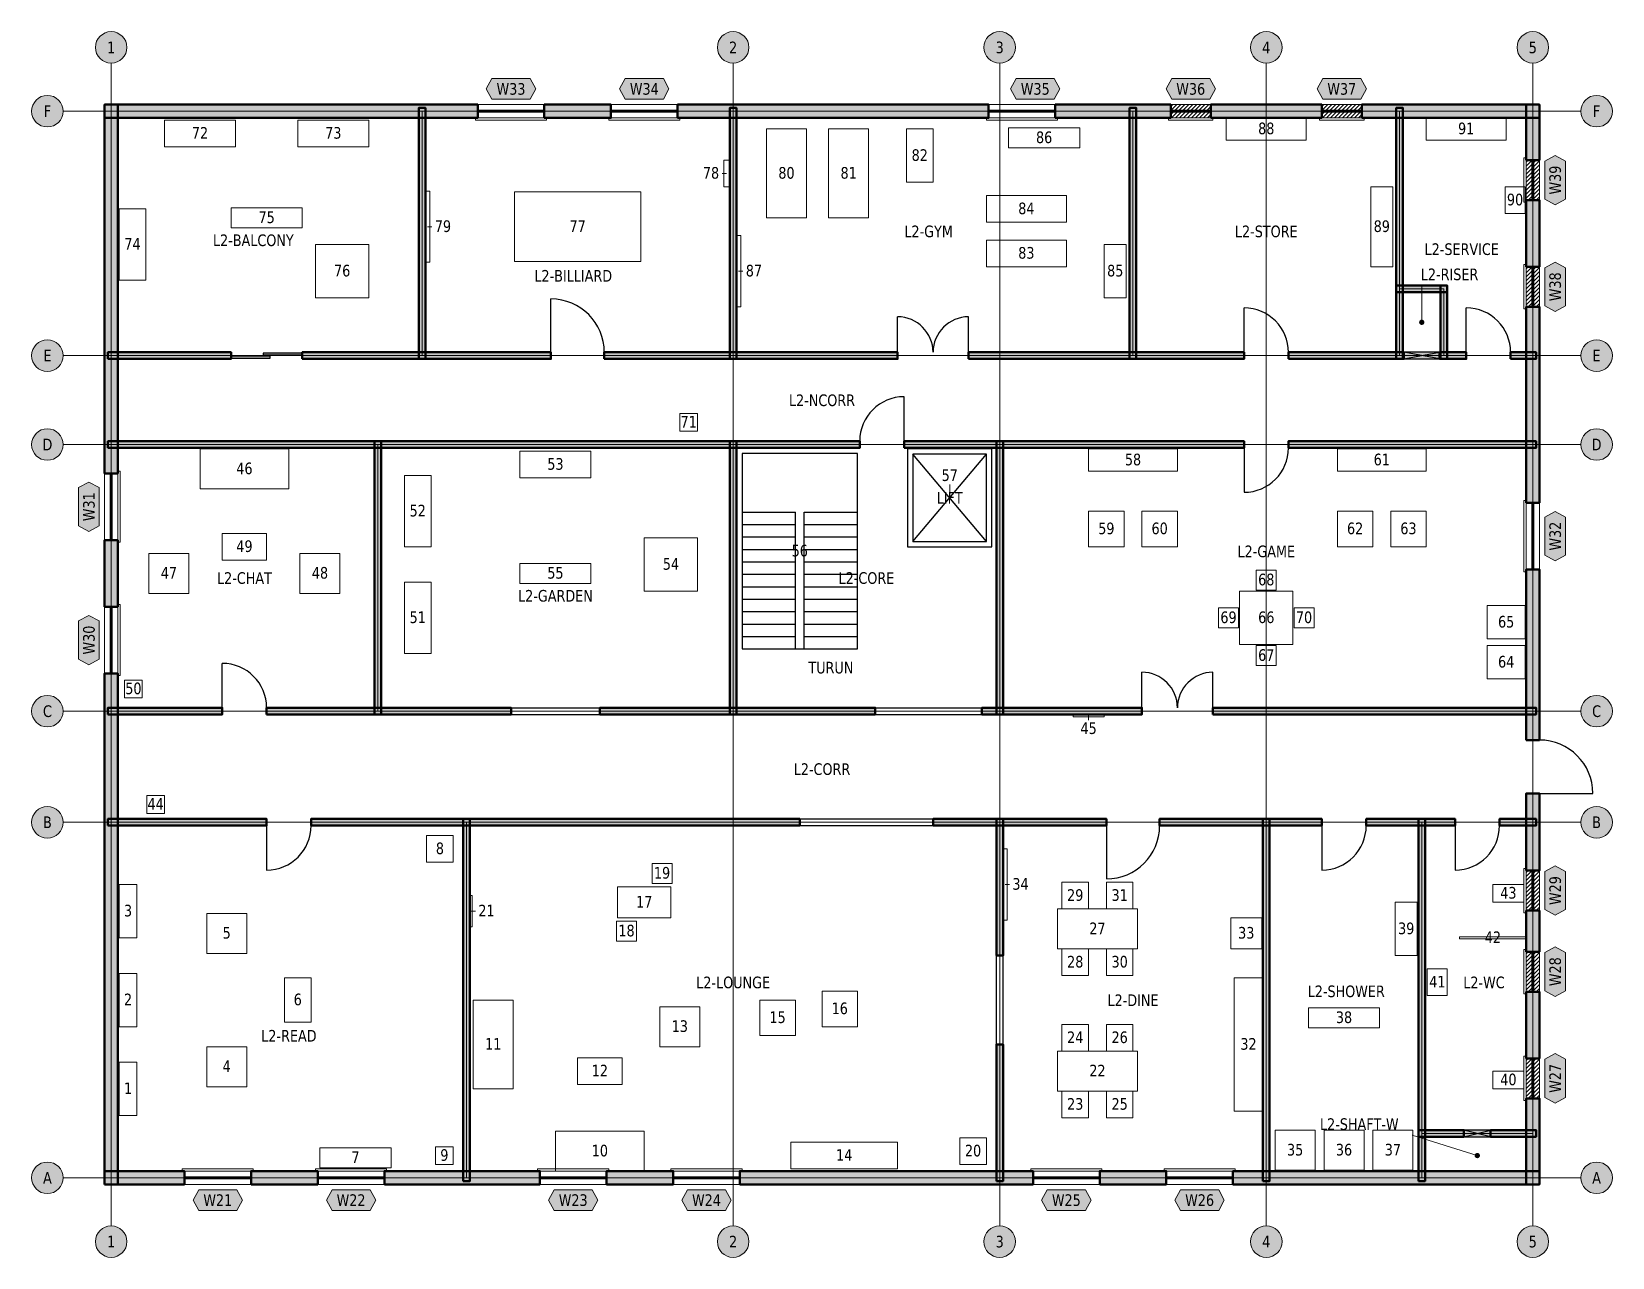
# Model space of a CAD drawing. Header units: millimetres. Extents: x -1791 to 33791, y -1791 to 25791.
import ezdxf
from ezdxf.enums import TextEntityAlignment as Align

# ---------------------------------------------------------------- set-up
doc = ezdxf.new("R2010")
doc.units = ezdxf.units.MM
doc.linetypes.add('CENTER', pattern=[5.08, 3.175, -0.635, 0.635, -0.635])
doc.linetypes.add('DASHED', pattern=[1.524, 1.27, -0.254])
for name, color, linetype, lineweight, true_color in [('A-ANNO-RMNM', 7, 'Continuous', 18, 0x22302a), ('A-DOOR', 7, 'Continuous', 25, 0x1f4d3a), ('A-FURN', 7, 'Continuous', 18, 0x8a8076), ('A-FURN-IDEN', 7, 'Continuous', 9, 0x8a8076), ('A-GLAZ', 7, 'Continuous', 18, 0x1f4d3a), ('A-GLAZ-IDEN', 7, 'Continuous', 13, 0x3d5a4c), ('A-GRID', 7, 'CENTER', 13, 0x8fa99b), ('A-GRID-IDEN', 7, 'Continuous', 18, 0x2f4238), ('A-STRS', 7, 'Continuous', 25, 0xb5532f), ('A-WALL', 7, 'Continuous', 50, 0x1f4d3a)]:
    doc.layers.add(name, color=color, linetype=linetype, lineweight=lineweight, true_color=true_color)
doc.layers.add('A-AREA', color=7, linetype='Continuous', lineweight=13, true_color=0xa0b4aa, plot=False)
doc.styles.add('KR-SANS', font='DejaVuSans.ttf', dxfattribs={"width": 0.8})

msp = doc.modelspace()

# ---------------------------------------------------------------- hatches: boundary and pattern name
at = {"layer": 'A-ANNO-RMNM', "true_color": 0x5a524b}
h = msp.add_hatch(color=251, dxfattribs=at)
h.dxf.hatch_style = 1
edge = h.paths.add_edge_path()
edge.add_arc((29500, 19250), 60, 0, 360)
h = msp.add_hatch(color=251, dxfattribs=at)
h.dxf.hatch_style = 1
edge = h.paths.add_edge_path()
edge.add_arc((30750, 500), 60, 0, 360)
at = {"layer": 'A-DOOR', "true_color": 0xffffff}
h = msp.add_hatch(color=7, dxfattribs=at)
h.dxf.hatch_style = 1
h.paths.add_polyline_path([(3420, 18515), (4300, 18515), (4300, 18555), (3420, 18555)])
h = msp.add_hatch(color=7, dxfattribs=at)
h.dxf.hatch_style = 1
h.paths.add_polyline_path([(29100, 18425), (29900, 18425), (29900, 18575), (29100, 18575)])
h = msp.add_hatch(color=7, dxfattribs=at)
h.dxf.hatch_style = 1
h.paths.add_polyline_path([(2700, 18445), (3580, 18445), (3580, 18485), (2700, 18485)])
h = msp.add_hatch(color=7, dxfattribs=at)
h.dxf.hatch_style = 1
h.paths.add_polyline_path([(30450, 925), (31050, 925), (31050, 1075), (30450, 1075)])
at = {"layer": 'A-GLAZ-IDEN', "true_color": 0xffffff}
h = msp.add_hatch(color=7, dxfattribs=at)
h.dxf.hatch_style = 1
h.paths.add_polyline_path([(8444, 24502), (8571, 24734), (9429, 24734), (9556, 24502), (9429, 24270), (8571, 24270)])
h = msp.add_hatch(color=7, dxfattribs=at)
h.dxf.hatch_style = 1
h.paths.add_polyline_path([(11444, 24502), (11571, 24734), (12429, 24734), (12556, 24502), (12429, 24270), (11571, 24270)])
h = msp.add_hatch(color=7, dxfattribs=at)
h.dxf.hatch_style = 1
h.paths.add_polyline_path([(20244, 24502), (20371, 24734), (21229, 24734), (21356, 24502), (21229, 24270), (20371, 24270)])
h = msp.add_hatch(color=7, dxfattribs=at)
h.dxf.hatch_style = 1
h.paths.add_polyline_path([(23744, 24502), (23871, 24734), (24729, 24734), (24856, 24502), (24729, 24270), (23871, 24270)])
h = msp.add_hatch(color=7, dxfattribs=at)
h.dxf.hatch_style = 1
h.paths.add_polyline_path([(27144, 24502), (27271, 24734), (28129, 24734), (28256, 24502), (28129, 24270), (27271, 24270)])
h = msp.add_hatch(color=7, dxfattribs=at)
h.dxf.hatch_style = 1
h.paths.add_polyline_path([(32502, 21894), (32270, 22021), (32270, 22879), (32502, 23006), (32734, 22879), (32734, 22021)])
h = msp.add_hatch(color=7, dxfattribs=at)
h.dxf.hatch_style = 1
h.paths.add_polyline_path([(32502, 19494), (32270, 19621), (32270, 20479), (32502, 20606), (32734, 20479), (32734, 19621)])
h = msp.add_hatch(color=7, dxfattribs=at)
h.dxf.hatch_style = 1
h.paths.add_polyline_path([(-502, 14544), (-734, 14671), (-734, 15529), (-502, 15656), (-270, 15529), (-270, 14671)])
h = msp.add_hatch(color=7, dxfattribs=at)
h.dxf.hatch_style = 1
h.paths.add_polyline_path([(32502, 13882), (32270, 14009), (32270, 14867), (32502, 14994), (32734, 14867), (32734, 14009)])
h = msp.add_hatch(color=7, dxfattribs=at)
h.dxf.hatch_style = 1
h.paths.add_polyline_path([(-502, 11544), (-734, 11671), (-734, 12529), (-502, 12656), (-270, 12529), (-270, 11671)])
h = msp.add_hatch(color=7, dxfattribs=at)
h.dxf.hatch_style = 1
h.paths.add_polyline_path([(32502, 5907), (32270, 6034), (32270, 6892), (32502, 7019), (32734, 6892), (32734, 6034)])
h = msp.add_hatch(color=7, dxfattribs=at)
h.dxf.hatch_style = 1
h.paths.add_polyline_path([(32502, 4082), (32270, 4209), (32270, 5067), (32502, 5194), (32734, 5067), (32734, 4209)])
h = msp.add_hatch(color=7, dxfattribs=at)
h.dxf.hatch_style = 1
h.paths.add_polyline_path([(32502, 1682), (32270, 1809), (32270, 2667), (32502, 2794), (32734, 2667), (32734, 1809)])
h = msp.add_hatch(color=7, dxfattribs=at)
h.dxf.hatch_style = 1
h.paths.add_polyline_path([(1844, -502), (1971, -270), (2829, -270), (2956, -502), (2829, -734), (1971, -734)])
h = msp.add_hatch(color=7, dxfattribs=at)
h.dxf.hatch_style = 1
h.paths.add_polyline_path([(4844, -502), (4971, -270), (5829, -270), (5956, -502), (5829, -734), (4971, -734)])
h = msp.add_hatch(color=7, dxfattribs=at)
h.dxf.hatch_style = 1
h.paths.add_polyline_path([(9844, -502), (9971, -270), (10829, -270), (10956, -502), (10829, -734), (9971, -734)])
h = msp.add_hatch(color=7, dxfattribs=at)
h.dxf.hatch_style = 1
h.paths.add_polyline_path([(12844, -502), (12971, -270), (13829, -270), (13956, -502), (13829, -734), (12971, -734)])
h = msp.add_hatch(color=7, dxfattribs=at)
h.dxf.hatch_style = 1
h.paths.add_polyline_path([(20944, -502), (21071, -270), (21929, -270), (22056, -502), (21929, -734), (21071, -734)])
h = msp.add_hatch(color=7, dxfattribs=at)
h.dxf.hatch_style = 1
h.paths.add_polyline_path([(23944, -502), (24071, -270), (24929, -270), (25056, -502), (24929, -734), (24071, -734)])
at = {"layer": 'A-GRID-IDEN', "true_color": 0xffffff}
h = msp.add_hatch(color=7, dxfattribs=at)
h.dxf.hatch_style = 1
edge = h.paths.add_edge_path()
edge.add_arc((0, 25435), 355, 0, 360)
h = msp.add_hatch(color=7, dxfattribs=at)
h.dxf.hatch_style = 1
edge = h.paths.add_edge_path()
edge.add_arc((14000, 25435), 355, 0, 360)
h = msp.add_hatch(color=7, dxfattribs=at)
h.dxf.hatch_style = 1
edge = h.paths.add_edge_path()
edge.add_arc((20000, 25435), 355, 0, 360)
h = msp.add_hatch(color=7, dxfattribs=at)
h.dxf.hatch_style = 1
edge = h.paths.add_edge_path()
edge.add_arc((26000, 25435), 355, 0, 360)
h = msp.add_hatch(color=7, dxfattribs=at)
h.dxf.hatch_style = 1
edge = h.paths.add_edge_path()
edge.add_arc((32000, 25435), 355, 0, 360)
h = msp.add_hatch(color=7, dxfattribs=at)
h.dxf.hatch_style = 1
edge = h.paths.add_edge_path()
edge.add_arc((-1435, 24000), 355, 0, 360)
h = msp.add_hatch(color=7, dxfattribs=at)
h.dxf.hatch_style = 1
edge = h.paths.add_edge_path()
edge.add_arc((33435, 24000), 355, 0, 360)
h = msp.add_hatch(color=7, dxfattribs=at)
h.dxf.hatch_style = 1
edge = h.paths.add_edge_path()
edge.add_arc((-1435, 18500), 355, 0, 360)
h = msp.add_hatch(color=7, dxfattribs=at)
h.dxf.hatch_style = 1
edge = h.paths.add_edge_path()
edge.add_arc((33435, 18500), 355, 0, 360)
h = msp.add_hatch(color=7, dxfattribs=at)
h.dxf.hatch_style = 1
edge = h.paths.add_edge_path()
edge.add_arc((-1435, 16500), 355, 0, 360)
h = msp.add_hatch(color=7, dxfattribs=at)
h.dxf.hatch_style = 1
edge = h.paths.add_edge_path()
edge.add_arc((33435, 16500), 355, 0, 360)
h = msp.add_hatch(color=7, dxfattribs=at)
h.dxf.hatch_style = 1
edge = h.paths.add_edge_path()
edge.add_arc((-1435, 10500), 355, 0, 360)
h = msp.add_hatch(color=7, dxfattribs=at)
h.dxf.hatch_style = 1
edge = h.paths.add_edge_path()
edge.add_arc((33435, 10500), 355, 0, 360)
h = msp.add_hatch(color=7, dxfattribs=at)
h.dxf.hatch_style = 1
edge = h.paths.add_edge_path()
edge.add_arc((-1435, 8000), 355, 0, 360)
h = msp.add_hatch(color=7, dxfattribs=at)
h.dxf.hatch_style = 1
edge = h.paths.add_edge_path()
edge.add_arc((33435, 8000), 355, 0, 360)
h = msp.add_hatch(color=7, dxfattribs=at)
h.dxf.hatch_style = 1
edge = h.paths.add_edge_path()
edge.add_arc((-1435, 0), 355, 0, 360)
h = msp.add_hatch(color=7, dxfattribs=at)
h.dxf.hatch_style = 1
edge = h.paths.add_edge_path()
edge.add_arc((33435, 0), 355, 0, 360)
h = msp.add_hatch(color=7, dxfattribs=at)
h.dxf.hatch_style = 1
edge = h.paths.add_edge_path()
edge.add_arc((0, -1435), 355, 0, 360)
h = msp.add_hatch(color=7, dxfattribs=at)
h.dxf.hatch_style = 1
edge = h.paths.add_edge_path()
edge.add_arc((14000, -1435), 355, 0, 360)
h = msp.add_hatch(color=7, dxfattribs=at)
h.dxf.hatch_style = 1
edge = h.paths.add_edge_path()
edge.add_arc((20000, -1435), 355, 0, 360)
h = msp.add_hatch(color=7, dxfattribs=at)
h.dxf.hatch_style = 1
edge = h.paths.add_edge_path()
edge.add_arc((26000, -1435), 355, 0, 360)
h = msp.add_hatch(color=7, dxfattribs=at)
h.dxf.hatch_style = 1
edge = h.paths.add_edge_path()
edge.add_arc((32000, -1435), 355, 0, 360)
at = {"layer": 'A-WALL', "true_color": 0x1f4d3a}
h = msp.add_hatch(color=119, dxfattribs=at)
h.dxf.hatch_style = 1
h.paths.add_polyline_path([(-150, 23850), (8250, 23850), (8250, 24150), (-150, 24150)])
h = msp.add_hatch(color=119, dxfattribs=at)
h.dxf.hatch_style = 1
h.paths.add_polyline_path([(-150, 15850), (150, 15850), (150, 24150), (-150, 24150)])
at = {"layer": 'A-WALL', "true_color": 0x4e7a64}
h = msp.add_hatch(color=117, dxfattribs=at)
h.dxf.hatch_style = 1
h.paths.add_polyline_path([(6925, 18425), (7075, 18425), (7075, 24075), (6925, 24075)])
at = {"layer": 'A-WALL', "true_color": 0x1f4d3a}
h = msp.add_hatch(color=119, dxfattribs=at)
h.dxf.hatch_style = 1
h.paths.add_polyline_path([(9750, 23850), (11250, 23850), (11250, 24150), (9750, 24150)])
h = msp.add_hatch(color=119, dxfattribs=at)
h.dxf.hatch_style = 1
h.paths.add_polyline_path([(12750, 23850), (19750, 23850), (19750, 24150), (12750, 24150)])
at = {"layer": 'A-WALL', "true_color": 0x4e7a64}
h = msp.add_hatch(color=117, dxfattribs=at)
h.dxf.hatch_style = 1
h.paths.add_polyline_path([(13925, 18425), (14075, 18425), (14075, 24075), (13925, 24075)])
at = {"layer": 'A-WALL', "true_color": 0x1f4d3a}
h = msp.add_hatch(color=119, dxfattribs=at)
h.dxf.hatch_style = 1
h.paths.add_polyline_path([(21250, 23850), (23850, 23850), (23850, 24150), (21250, 24150)])
at = {"layer": 'A-WALL', "true_color": 0x4e7a64}
h = msp.add_hatch(color=117, dxfattribs=at)
h.dxf.hatch_style = 1
h.paths.add_polyline_path([(22925, 18425), (23075, 18425), (23075, 24075), (22925, 24075)])
at = {"layer": 'A-WALL', "true_color": 0x1f4d3a}
h = msp.add_hatch(color=119, dxfattribs=at)
h.dxf.hatch_style = 1
h.paths.add_polyline_path([(24750, 23850), (27250, 23850), (27250, 24150), (24750, 24150)])
h = msp.add_hatch(color=119, dxfattribs=at)
h.dxf.hatch_style = 1
h.paths.add_polyline_path([(28150, 23850), (32150, 23850), (32150, 24150), (28150, 24150)])
at = {"layer": 'A-WALL', "true_color": 0x4e7a64}
h = msp.add_hatch(color=117, dxfattribs=at)
h.dxf.hatch_style = 1
h.paths.add_polyline_path([(28925, 18425), (29075, 18425), (29075, 24075), (28925, 24075)])
at = {"layer": 'A-WALL', "true_color": 0x1f4d3a}
h = msp.add_hatch(color=119, dxfattribs=at)
h.dxf.hatch_style = 1
h.paths.add_polyline_path([(31850, 22900), (32150, 22900), (32150, 24150), (31850, 24150)])
h = msp.add_hatch(color=119, dxfattribs=at)
h.dxf.hatch_style = 1
h.paths.add_polyline_path([(31850, 20500), (32150, 20500), (32150, 22000), (31850, 22000)])
at = {"layer": 'A-WALL', "true_color": 0x4e7a64}
h = msp.add_hatch(color=117, dxfattribs=at)
h.dxf.hatch_style = 1
h.paths.add_polyline_path([(28925, 19925), (30075, 19925), (30075, 20075), (28925, 20075)])
h = msp.add_hatch(color=117, dxfattribs=at)
h.dxf.hatch_style = 1
h.paths.add_polyline_path([(29925, 18425), (30075, 18425), (30075, 20075), (29925, 20075)])
at = {"layer": 'A-WALL', "true_color": 0x1f4d3a}
h = msp.add_hatch(color=119, dxfattribs=at)
h.dxf.hatch_style = 1
h.paths.add_polyline_path([(31850, 15188), (32150, 15188), (32150, 19600), (31850, 19600)])
at = {"layer": 'A-WALL', "true_color": 0x4e7a64}
h = msp.add_hatch(color=117, dxfattribs=at)
h.dxf.hatch_style = 1
h.paths.add_polyline_path([(-75, 18425), (2700, 18425), (2700, 18575), (-75, 18575)])
h = msp.add_hatch(color=117, dxfattribs=at)
h.dxf.hatch_style = 1
h.paths.add_polyline_path([(4300, 18425), (9900, 18425), (9900, 18575), (4300, 18575)])
h = msp.add_hatch(color=117, dxfattribs=at)
h.dxf.hatch_style = 1
h.paths.add_polyline_path([(11100, 18425), (17700, 18425), (17700, 18575), (11100, 18575)])
h = msp.add_hatch(color=117, dxfattribs=at)
h.dxf.hatch_style = 1
h.paths.add_polyline_path([(19300, 18425), (25500, 18425), (25500, 18575), (19300, 18575)])
h = msp.add_hatch(color=117, dxfattribs=at)
h.dxf.hatch_style = 1
h.paths.add_polyline_path([(26500, 18425), (29100, 18425), (29100, 18575), (26500, 18575)])
h = msp.add_hatch(color=117, dxfattribs=at)
h.dxf.hatch_style = 1
h.paths.add_polyline_path([(29900, 18425), (30500, 18425), (30500, 18575), (29900, 18575)])
h = msp.add_hatch(color=117, dxfattribs=at)
h.dxf.hatch_style = 1
h.paths.add_polyline_path([(31500, 18425), (32075, 18425), (32075, 18575), (31500, 18575)])
h = msp.add_hatch(color=117, dxfattribs=at)
h.dxf.hatch_style = 1
h.paths.add_polyline_path([(-75, 16425), (16850, 16425), (16850, 16575), (-75, 16575)])
h = msp.add_hatch(color=117, dxfattribs=at)
h.dxf.hatch_style = 1
h.paths.add_polyline_path([(5925, 10425), (6075, 10425), (6075, 16575), (5925, 16575)])
h = msp.add_hatch(color=117, dxfattribs=at)
h.dxf.hatch_style = 1
h.paths.add_polyline_path([(13925, 10425), (14075, 10425), (14075, 16575), (13925, 16575)])
h = msp.add_hatch(color=117, dxfattribs=at)
h.dxf.hatch_style = 1
h.paths.add_polyline_path([(17850, 16425), (25500, 16425), (25500, 16575), (17850, 16575)])
h = msp.add_hatch(color=117, dxfattribs=at)
h.dxf.hatch_style = 1
h.paths.add_polyline_path([(19925, 10425), (20075, 10425), (20075, 16575), (19925, 16575)])
h = msp.add_hatch(color=117, dxfattribs=at)
h.dxf.hatch_style = 1
h.paths.add_polyline_path([(26500, 16425), (32075, 16425), (32075, 16575), (26500, 16575)])
at = {"layer": 'A-WALL', "true_color": 0x1f4d3a}
h = msp.add_hatch(color=119, dxfattribs=at)
h.dxf.hatch_style = 1
h.paths.add_polyline_path([(-150, 12850), (150, 12850), (150, 14350), (-150, 14350)])
h = msp.add_hatch(color=119, dxfattribs=at)
h.dxf.hatch_style = 1
h.paths.add_polyline_path([(31850, 9850), (32150, 9850), (32150, 13688), (31850, 13688)])
h = msp.add_hatch(color=119, dxfattribs=at)
h.dxf.hatch_style = 1
h.paths.add_polyline_path([(-150, -150), (150, -150), (150, 11350), (-150, 11350)])
at = {"layer": 'A-WALL', "true_color": 0x4e7a64}
h = msp.add_hatch(color=117, dxfattribs=at)
h.dxf.hatch_style = 1
h.paths.add_polyline_path([(-75, 10425), (2500, 10425), (2500, 10575), (-75, 10575)])
h = msp.add_hatch(color=117, dxfattribs=at)
h.dxf.hatch_style = 1
h.paths.add_polyline_path([(3500, 10425), (9000, 10425), (9000, 10575), (3500, 10575)])
h = msp.add_hatch(color=117, dxfattribs=at)
h.dxf.hatch_style = 1
h.paths.add_polyline_path([(11000, 10425), (17200, 10425), (17200, 10575), (11000, 10575)])
h = msp.add_hatch(color=117, dxfattribs=at)
h.dxf.hatch_style = 1
h.paths.add_polyline_path([(19600, 10425), (23200, 10425), (23200, 10575), (19600, 10575)])
h = msp.add_hatch(color=117, dxfattribs=at)
h.dxf.hatch_style = 1
h.paths.add_polyline_path([(24800, 10425), (32075, 10425), (32075, 10575), (24800, 10575)])
at = {"layer": 'A-WALL', "true_color": 0x1f4d3a}
h = msp.add_hatch(color=119, dxfattribs=at)
h.dxf.hatch_style = 1
h.paths.add_polyline_path([(31850, 6913), (32150, 6913), (32150, 8650), (31850, 8650)])
at = {"layer": 'A-WALL', "true_color": 0x4e7a64}
h = msp.add_hatch(color=117, dxfattribs=at)
h.dxf.hatch_style = 1
h.paths.add_polyline_path([(-75, 7925), (3500, 7925), (3500, 8075), (-75, 8075)])
h = msp.add_hatch(color=117, dxfattribs=at)
h.dxf.hatch_style = 1
h.paths.add_polyline_path([(4500, 7925), (15500, 7925), (15500, 8075), (4500, 8075)])
h = msp.add_hatch(color=117, dxfattribs=at)
h.dxf.hatch_style = 1
h.paths.add_polyline_path([(7925, -75), (8075, -75), (8075, 8075), (7925, 8075)])
h = msp.add_hatch(color=117, dxfattribs=at)
h.dxf.hatch_style = 1
h.paths.add_polyline_path([(18500, 7925), (22400, 7925), (22400, 8075), (18500, 8075)])
h = msp.add_hatch(color=117, dxfattribs=at)
h.dxf.hatch_style = 1
h.paths.add_polyline_path([(19925, 5000), (20075, 5000), (20075, 8075), (19925, 8075)])
h = msp.add_hatch(color=117, dxfattribs=at)
h.dxf.hatch_style = 1
h.paths.add_polyline_path([(23600, 7925), (27250, 7925), (27250, 8075), (23600, 8075)])
h = msp.add_hatch(color=117, dxfattribs=at)
h.dxf.hatch_style = 1
h.paths.add_polyline_path([(25925, -75), (26075, -75), (26075, 8075), (25925, 8075)])
h = msp.add_hatch(color=117, dxfattribs=at)
h.dxf.hatch_style = 1
h.paths.add_polyline_path([(28250, 7925), (30250, 7925), (30250, 8075), (28250, 8075)])
h = msp.add_hatch(color=117, dxfattribs=at)
h.dxf.hatch_style = 1
h.paths.add_polyline_path([(29425, -75), (29575, -75), (29575, 8075), (29425, 8075)])
h = msp.add_hatch(color=117, dxfattribs=at)
h.dxf.hatch_style = 1
h.paths.add_polyline_path([(31250, 7925), (32075, 7925), (32075, 8075), (31250, 8075)])
at = {"layer": 'A-WALL', "true_color": 0x1f4d3a}
h = msp.add_hatch(color=119, dxfattribs=at)
h.dxf.hatch_style = 1
h.paths.add_polyline_path([(31850, 5088), (32150, 5088), (32150, 6013), (31850, 6013)])
h = msp.add_hatch(color=119, dxfattribs=at)
h.dxf.hatch_style = 1
h.paths.add_polyline_path([(31850, 2688), (32150, 2688), (32150, 4188), (31850, 4188)])
at = {"layer": 'A-WALL', "true_color": 0x4e7a64}
h = msp.add_hatch(color=117, dxfattribs=at)
h.dxf.hatch_style = 1
h.paths.add_polyline_path([(19925, -75), (20075, -75), (20075, 3000), (19925, 3000)])
at = {"layer": 'A-WALL', "true_color": 0x1f4d3a}
h = msp.add_hatch(color=119, dxfattribs=at)
h.dxf.hatch_style = 1
h.paths.add_polyline_path([(31850, -150), (32150, -150), (32150, 1788), (31850, 1788)])
at = {"layer": 'A-WALL', "true_color": 0x4e7a64}
h = msp.add_hatch(color=117, dxfattribs=at)
h.dxf.hatch_style = 1
h.paths.add_polyline_path([(29425, 925), (30450, 925), (30450, 1075), (29425, 1075)])
h = msp.add_hatch(color=117, dxfattribs=at)
h.dxf.hatch_style = 1
h.paths.add_polyline_path([(31050, 925), (32075, 925), (32075, 1075), (31050, 1075)])
at = {"layer": 'A-WALL', "true_color": 0x1f4d3a}
h = msp.add_hatch(color=119, dxfattribs=at)
h.dxf.hatch_style = 1
h.paths.add_polyline_path([(-150, -150), (1650, -150), (1650, 150), (-150, 150)])
h = msp.add_hatch(color=119, dxfattribs=at)
h.dxf.hatch_style = 1
h.paths.add_polyline_path([(3150, -150), (4650, -150), (4650, 150), (3150, 150)])
h = msp.add_hatch(color=119, dxfattribs=at)
h.dxf.hatch_style = 1
h.paths.add_polyline_path([(6150, -150), (9650, -150), (9650, 150), (6150, 150)])
h = msp.add_hatch(color=119, dxfattribs=at)
h.dxf.hatch_style = 1
h.paths.add_polyline_path([(11150, -150), (12650, -150), (12650, 150), (11150, 150)])
h = msp.add_hatch(color=119, dxfattribs=at)
h.dxf.hatch_style = 1
h.paths.add_polyline_path([(14150, -150), (20750, -150), (20750, 150), (14150, 150)])
h = msp.add_hatch(color=119, dxfattribs=at)
h.dxf.hatch_style = 1
h.paths.add_polyline_path([(22250, -150), (23750, -150), (23750, 150), (22250, 150)])
h = msp.add_hatch(color=119, dxfattribs=at)
h.dxf.hatch_style = 1
h.paths.add_polyline_path([(25250, -150), (32150, -150), (32150, 150), (25250, 150)])

# ---------------------------------------------------------------- linework, layer by layer
at = {"layer": 'A-ANNO-RMNM', "color": 251, "true_color": 0x5a524b}
for points in [[(29500, 19250), (29500, 20078)], [(30750, 500), (29286, 957)]]:
    msp.add_lwpolyline(points, dxfattribs=at)
at = {"layer": 'A-AREA', "color": 253, "true_color": 0xa0b4aa}
for points in [[(0, 18500), (7000, 18500), (7000, 24000), (0, 24000)], [(7000, 18500), (14000, 18500), (14000, 24000), (7000, 24000)], [(14000, 18500), (23000, 18500), (23000, 24000), (14000, 24000)], [(23000, 18500), (29000, 18500), (29000, 24000), (23000, 24000)], [(29000, 20000), (30000, 20000), (30000, 18500), (32000, 18500), (32000, 24000), (29000, 24000)], [(29000, 18500), (30000, 18500), (30000, 20000), (29000, 20000)], [(0, 16500), (32000, 16500), (32000, 18500), (0, 18500)], [(0, 10500), (6000, 10500), (6000, 16500), (0, 16500)], [(6000, 10500), (14000, 10500), (14000, 16500), (6000, 16500)], [(14000, 10500), (20000, 10500), (20000, 16500), (14000, 16500)], [(20000, 10500), (32000, 10500), (32000, 16500), (20000, 16500)], [(0, 8000), (32000, 8000), (32000, 10500), (0, 10500)], [(0, 0), (8000, 0), (8000, 8000), (0, 8000)], [(8000, 0), (20000, 0), (20000, 8000), (8000, 8000)], [(20000, 0), (26000, 0), (26000, 8000), (20000, 8000)], [(26000, 0), (29500, 0), (29500, 8000), (26000, 8000)], [(29500, 1000), (32000, 1000), (32000, 8000), (29500, 8000)], [(29500, 0), (32000, 0), (32000, 1000), (29500, 1000)]]:
    msp.add_lwpolyline(points, close=True, dxfattribs=at)
at = {"layer": 'A-DOOR', "color": 119, "true_color": 0x1f4d3a}
for points in [[(9900, 18575), (9900, 19775)], [(25500, 18575), (25500, 19575)], [(30500, 18575), (30500, 19575)], [(17700, 18575), (17700, 19375)], [(19300, 18575), (19300, 19375)], [(29100, 18425), (29900, 18575)], [(29900, 18425), (29100, 18575)], [(17850, 16575), (17850, 17575)], [(25500, 16425), (25500, 15425)], [(2500, 10575), (2500, 11575)], [(23200, 10575), (23200, 11375)], [(24800, 10575), (24800, 11375)], [(32150, 8650), (33350, 8650)], [(3500, 7925), (3500, 6925)], [(22400, 7925), (22400, 6725)], [(27250, 7925), (27250, 6925)], [(30250, 7925), (30250, 6925)], [(30450, 925), (31050, 1075)], [(31050, 925), (30450, 1075)]]:
    msp.add_lwpolyline(points, dxfattribs=at)
for points in [[(3420, 18515), (4300, 18515), (4300, 18555), (3420, 18555)], [(29100, 18425), (29900, 18425), (29900, 18575), (29100, 18575)], [(2700, 18445), (3580, 18445), (3580, 18485), (2700, 18485)], [(30450, 925), (31050, 925), (31050, 1075), (30450, 1075)]]:
    msp.add_lwpolyline(points, close=True, dxfattribs=at)
at = {"layer": 'A-DOOR', "color": 119, "linetype": 'DASHED', "ltscale": 17.638889, "true_color": 0x1f4d3a}
for points in [[(9000, 10575), (11000, 10575)], [(9000, 10425), (11000, 10425)], [(17200, 10575), (19600, 10575)], [(17200, 10425), (19600, 10425)], [(15500, 8075), (18500, 8075)], [(15500, 7925), (18500, 7925)], [(19925, 3000), (19925, 5000)], [(20075, 3000), (20075, 5000)]]:
    msp.add_lwpolyline(points, dxfattribs=at)
at = {"layer": 'A-DOOR', "color": 119, "true_color": 0x1f4d3a}
for centre, radius, start, end in [((9900, 18575), 1200, 0, 90), ((25500, 18575), 1000, 0, 90), ((30500, 18575), 1000, 0, 90), ((17700, 18575), 800, 0, 90), ((19300, 18575), 800, 90, 180), ((17850, 16575), 1000, 90, 180), ((25500, 16425), 1000, 270, 0), ((2500, 10575), 1000, 0, 90), ((23200, 10575), 800, 0, 90), ((24800, 10575), 800, 90, 180), ((32150, 8650), 1200, 0, 90), ((3500, 7925), 1000, 270, 0), ((22400, 7925), 1200, 270, 0), ((27250, 7925), 1000, 270, 0), ((30250, 7925), 1000, 270, 0)]:
    msp.add_arc(centre, radius, start, end, dxfattribs=at)
at = {"layer": 'A-FURN', "color": 8, "true_color": 0x8a8076}
for points in [[(25100, 23350), (26900, 23350), (26900, 23850), (25100, 23850)], [(29600, 23350), (31400, 23350), (31400, 23850), (29600, 23850)], [(1200, 23200), (2800, 23200), (2800, 23800), (1200, 23800)], [(4200, 23200), (5800, 23200), (5800, 23800), (4200, 23800)], [(15650, 23600), (14750, 23600), (14750, 21600), (15650, 21600)], [(17050, 23600), (16150, 23600), (16150, 21600), (17050, 21600)], [(18500, 23600), (17900, 23600), (17900, 22400), (18500, 22400)], [(20200, 23175), (21800, 23175), (21800, 23625), (20200, 23625)], [(13790, 22900), (13790, 22300), (13910, 22300), (13910, 22900)], [(7170, 20600), (7170, 22200), (7070, 22200), (7070, 20600)], [(9080, 20615), (11920, 20615), (11920, 22185), (9080, 22185)], [(19700, 21500), (21500, 21500), (21500, 22100), (19700, 22100)], [(28350, 22300), (28350, 20500), (28850, 20500), (28850, 22300)], [(31375, 22300), (31375, 21700), (31825, 21700), (31825, 22300)], [(780, 20200), (780, 21800), (180, 21800), (180, 20200)], [(4300, 21825), (2700, 21825), (2700, 21375), (4300, 21375)], [(4600, 19800), (5800, 19800), (5800, 21000), (4600, 21000)], [(14170, 19600), (14170, 21200), (14070, 21200), (14070, 19600)], [(19700, 20500), (21500, 20500), (21500, 21100), (19700, 21100)], [(22350, 21000), (22350, 19800), (22850, 19800), (22850, 21000)], [(12800, 16800), (13200, 16800), (13200, 17200), (12800, 17200)], [(2000, 15500), (4000, 15500), (4000, 16400), (2000, 16400)], [(22000, 15900), (24000, 15900), (24000, 16400), (22000, 16400)], [(27600, 15900), (29600, 15900), (29600, 16400), (27600, 16400)], [(9200, 15750), (10800, 15750), (10800, 16350), (9200, 16350)], [(7200, 14200), (7200, 15800), (6600, 15800), (6600, 14200)], [(22800, 15000), (22000, 15000), (22000, 14200), (22800, 14200)], [(24000, 15000), (23200, 15000), (23200, 14200), (24000, 14200)], [(28400, 15000), (27600, 15000), (27600, 14200), (28400, 14200)], [(29600, 15000), (28800, 15000), (28800, 14200), (29600, 14200)], [(2500, 13900), (3500, 13900), (3500, 14500), (2500, 14500)], [(12000, 13200), (13200, 13200), (13200, 14400), (12000, 14400)], [(1750, 13150), (1750, 14050), (850, 14050), (850, 13150)], [(4250, 14050), (4250, 13150), (5150, 13150), (5150, 14050)], [(10800, 13825), (9200, 13825), (9200, 13375), (10800, 13375)], [(25775, 13225), (26225, 13225), (26225, 13675), (25775, 13675)], [(7200, 11800), (7200, 13400), (6600, 13400), (6600, 11800)], [(25400, 12000), (26600, 12000), (26600, 13200), (25400, 13200)], [(25375, 12375), (25375, 12825), (24925, 12825), (24925, 12375)], [(26625, 12825), (26625, 12375), (27075, 12375), (27075, 12825)], [(30975, 12875), (30975, 12125), (31825, 12125), (31825, 12875)], [(26225, 11975), (25775, 11975), (25775, 11525), (26225, 11525)], [(30975, 11975), (30975, 11225), (31825, 11225), (31825, 11975)], [(300, 10800), (700, 10800), (700, 11200), (300, 11200)], [(22350, 10425), (21650, 10425), (21650, 10375), (22350, 10375)], [(800, 8200), (1200, 8200), (1200, 8600), (800, 8600)], [(7100, 7100), (7700, 7100), (7700, 7700), (7100, 7700)], [(20170, 5800), (20170, 7400), (20070, 7400), (20070, 5800)], [(12175, 6625), (12625, 6625), (12625, 7075), (12175, 7075)], [(580, 5400), (580, 6600), (180, 6600), (180, 5400)], [(11400, 5850), (12600, 5850), (12600, 6550), (11400, 6550)], [(21400, 6050), (22000, 6050), (22000, 6650), (21400, 6650)], [(22400, 6050), (23000, 6050), (23000, 6650), (22400, 6650)], [(31100, 6600), (31100, 6200), (31800, 6200), (31800, 6600)], [(8125, 5650), (8125, 6350), (8075, 6350), (8075, 5650)], [(21300, 5150), (23100, 5150), (23100, 6050), (21300, 6050)], [(28900, 6200), (28900, 5000), (29400, 5000), (29400, 6200)], [(2150, 5950), (2150, 5050), (3050, 5050), (3050, 5950)], [(11825, 5775), (11375, 5775), (11375, 5325), (11825, 5325)], [(25200, 5850), (25200, 5150), (25900, 5150), (25900, 5850)], [(30350, 5375), (31850, 5375), (31850, 5425), (30350, 5425)], [(22000, 5150), (21400, 5150), (21400, 4550), (22000, 4550)], [(23000, 5150), (22400, 5150), (22400, 4550), (23000, 4550)], [(30075, 4100), (30075, 4700), (29625, 4700), (29625, 4100)], [(580, 3400), (580, 4600), (180, 4600), (180, 3400)], [(4500, 3500), (4500, 4500), (3900, 4500), (3900, 3500)], [(25275, 4500), (25275, 1500), (25925, 1500), (25925, 4500)], [(8150, 4000), (8150, 2000), (9050, 2000), (9050, 4000)], [(14600, 3200), (15400, 3200), (15400, 4000), (14600, 4000)], [(16000, 3400), (16800, 3400), (16800, 4200), (16000, 4200)], [(13250, 2950), (13250, 3850), (12350, 3850), (12350, 2950)], [(26950, 3375), (28550, 3375), (28550, 3825), (26950, 3825)], [(21400, 2850), (22000, 2850), (22000, 3450), (21400, 3450)], [(22400, 2850), (23000, 2850), (23000, 3450), (22400, 3450)], [(2150, 2950), (2150, 2050), (3050, 2050), (3050, 2950)], [(21300, 1950), (23100, 1950), (23100, 2850), (21300, 2850)], [(580, 1400), (580, 2600), (180, 2600), (180, 1400)], [(10500, 2100), (11500, 2100), (11500, 2700), (10500, 2700)], [(31100, 2400), (31100, 2000), (31800, 2000), (31800, 2400)], [(22000, 1950), (21400, 1950), (21400, 1350), (22000, 1350)], [(23000, 1950), (22400, 1950), (22400, 1350), (23000, 1350)], [(27100, 1070), (26200, 1070), (26200, 170), (27100, 170)], [(28200, 1070), (27300, 1070), (27300, 170), (28200, 170)], [(29300, 1070), (28400, 1070), (28400, 170), (29300, 170)], [(12000, 1050), (10000, 1050), (10000, 150), (12000, 150)], [(17700, 800), (15300, 800), (15300, 200), (17700, 200)], [(19100, 300), (19700, 300), (19700, 900), (19100, 900)], [(6300, 675), (4700, 675), (4700, 225), (6300, 225)], [(7300, 300), (7700, 300), (7700, 700), (7300, 700)]]:
    msp.add_lwpolyline(points, close=True, dxfattribs=at)
at = {"layer": 'A-FURN-IDEN', "color": 49, "true_color": 0x4a423b}
for points in [[(13850, 22600), (13750, 22600)], [(7120, 21400), (7220, 21400)], [(14120, 20400), (14220, 20400)], [(18875, 15300), (18875, 15600)], [(22000, 10400), (22000, 10300)], [(20120, 6600), (20220, 6600)], [(8100, 6000), (8200, 6000)]]:
    msp.add_lwpolyline(points, dxfattribs=at)
at = {"layer": 'A-GLAZ', "color": 119, "true_color": 0x1f4d3a}
for points in [[(8200, 23850), (8200, 23800), (9800, 23800), (9800, 23850)], [(8250, 24150), (9750, 24150)], [(8250, 24025), (9750, 24025)], [(8250, 23975), (9750, 23975)], [(8250, 23850), (9750, 23850)], [(11200, 23850), (11200, 23800), (12800, 23800), (12800, 23850)], [(11250, 24150), (12750, 24150)], [(11250, 24025), (12750, 24025)], [(11250, 23975), (12750, 23975)], [(11250, 23850), (12750, 23850)], [(19700, 23850), (19700, 23800), (21300, 23800), (21300, 23850)], [(19750, 24150), (21250, 24150)], [(19750, 24025), (21250, 24025)], [(19750, 23975), (21250, 23975)], [(19750, 23850), (21250, 23850)], [(23800, 23850), (23800, 23800), (24800, 23800), (24800, 23850)], [(23850, 24150), (24750, 24150)], [(23850, 24105), (23895, 24150)], [(23850, 24015), (23985, 24150)], [(23850, 23925), (24075, 24150)], [(23850, 24025), (24750, 24025)], [(23850, 23975), (24750, 23975)], [(23850, 23850), (24750, 23850)], [(23865, 23850), (24165, 24150)], [(23955, 23850), (24255, 24150)], [(24045, 23850), (24345, 24150)], [(24135, 23850), (24435, 24150)], [(24225, 23850), (24525, 24150)], [(24315, 23850), (24615, 24150)], [(24405, 23850), (24705, 24150)], [(24495, 23850), (24750, 24105)], [(24585, 23850), (24750, 24015)], [(24675, 23850), (24750, 23925)], [(27200, 23850), (27200, 23800), (28200, 23800), (28200, 23850)], [(27250, 24150), (28150, 24150)], [(27250, 24105), (27295, 24150)], [(27250, 24015), (27385, 24150)], [(27250, 23925), (27475, 24150)], [(27250, 24025), (28150, 24025)], [(27250, 23975), (28150, 23975)], [(27250, 23850), (28150, 23850)], [(27265, 23850), (27565, 24150)], [(27355, 23850), (27655, 24150)], [(27445, 23850), (27745, 24150)], [(27535, 23850), (27835, 24150)], [(27625, 23850), (27925, 24150)], [(27715, 23850), (28015, 24150)], [(27805, 23850), (28105, 24150)], [(27895, 23850), (28150, 24105)], [(27985, 23850), (28150, 24015)], [(28075, 23850), (28150, 23925)], [(31850, 21950), (31800, 21950), (31800, 22950), (31850, 22950)], [(31850, 22000), (31850, 22900)], [(31850, 22855), (31895, 22900)], [(31850, 22765), (31985, 22900)], [(31850, 22675), (32075, 22900)], [(31850, 22585), (32150, 22885)], [(31850, 22495), (32150, 22795)], [(31975, 22000), (31975, 22900)], [(32025, 22000), (32025, 22900)], [(32150, 22000), (32150, 22900)], [(31850, 22405), (32150, 22705)], [(31850, 22315), (32150, 22615)], [(31850, 22225), (32150, 22525)], [(31850, 22135), (32150, 22435)], [(31850, 22045), (32150, 22345)], [(31895, 22000), (32150, 22255)], [(31985, 22000), (32150, 22165)], [(32075, 22000), (32150, 22075)], [(31850, 19550), (31800, 19550), (31800, 20550), (31850, 20550)], [(31850, 19600), (31850, 20500)], [(31850, 20455), (31895, 20500)], [(31850, 20365), (31985, 20500)], [(31850, 20275), (32075, 20500)], [(31850, 20185), (32150, 20485)], [(31850, 20095), (32150, 20395)], [(31850, 20005), (32150, 20305)], [(31975, 19600), (31975, 20500)], [(32025, 19600), (32025, 20500)], [(32150, 19600), (32150, 20500)], [(31850, 19915), (32150, 20215)], [(31850, 19825), (32150, 20125)], [(31850, 19735), (32150, 20035)], [(31850, 19645), (32150, 19945)], [(31895, 19600), (32150, 19855)], [(31985, 19600), (32150, 19765)], [(32075, 19600), (32150, 19675)], [(-150, 14350), (-150, 15850)], [(-25, 14350), (-25, 15850)], [(25, 14350), (25, 15850)], [(150, 14300), (200, 14300), (200, 15900), (150, 15900)], [(150, 14350), (150, 15850)], [(31850, 13638), (31800, 13638), (31800, 15238), (31850, 15238)], [(31850, 13688), (31850, 15188)], [(31975, 13688), (31975, 15188)], [(32025, 13688), (32025, 15188)], [(32150, 13688), (32150, 15188)], [(-150, 11350), (-150, 12850)], [(-25, 11350), (-25, 12850)], [(25, 11350), (25, 12850)], [(150, 11300), (200, 11300), (200, 12900), (150, 12900)], [(150, 11350), (150, 12850)], [(31850, 5963), (31800, 5963), (31800, 6963), (31850, 6963)], [(31850, 6013), (31850, 6913)], [(31850, 6868), (31895, 6913)], [(31850, 6778), (31985, 6913)], [(31850, 6688), (32075, 6913)], [(31850, 6598), (32150, 6898)], [(31850, 6508), (32150, 6808)], [(31975, 6013), (31975, 6913)], [(32025, 6013), (32025, 6913)], [(32150, 6013), (32150, 6913)], [(31850, 6418), (32150, 6718)], [(31850, 6328), (32150, 6628)], [(31850, 6238), (32150, 6538)], [(31850, 6148), (32150, 6448)], [(31850, 6058), (32150, 6358)], [(31895, 6013), (32150, 6268)], [(31985, 6013), (32150, 6178)], [(32075, 6013), (32150, 6088)], [(31850, 4138), (31800, 4138), (31800, 5138), (31850, 5138)], [(31850, 4188), (31850, 5088)], [(31850, 5043), (31895, 5088)], [(31850, 4953), (31985, 5088)], [(31850, 4863), (32075, 5088)], [(31850, 4773), (32150, 5073)], [(31850, 4683), (32150, 4983)], [(31975, 4188), (31975, 5088)], [(32025, 4188), (32025, 5088)], [(32150, 4188), (32150, 5088)], [(31850, 4593), (32150, 4893)], [(31850, 4503), (32150, 4803)], [(31850, 4413), (32150, 4713)], [(31850, 4323), (32150, 4623)], [(31850, 4233), (32150, 4533)], [(31895, 4188), (32150, 4443)], [(31985, 4188), (32150, 4353)], [(32075, 4188), (32150, 4263)], [(31850, 1738), (31800, 1738), (31800, 2738), (31850, 2738)], [(31850, 1788), (31850, 2688)], [(31850, 2643), (31895, 2688)], [(31850, 2553), (31985, 2688)], [(31850, 2463), (32075, 2688)], [(31850, 2373), (32150, 2673)], [(31850, 2283), (32150, 2583)], [(31850, 2193), (32150, 2493)], [(31975, 1788), (31975, 2688)], [(32025, 1788), (32025, 2688)], [(32150, 1788), (32150, 2688)], [(31850, 2103), (32150, 2403)], [(31850, 2013), (32150, 2313)], [(31850, 1923), (32150, 2223)], [(31850, 1833), (32150, 2133)], [(31895, 1788), (32150, 2043)], [(31985, 1788), (32150, 1953)], [(32075, 1788), (32150, 1863)], [(1600, 150), (1600, 200), (3200, 200), (3200, 150)], [(1650, 150), (3150, 150)], [(1650, 25), (3150, 25)], [(4600, 150), (4600, 200), (6200, 200), (6200, 150)], [(4650, 150), (6150, 150)], [(4650, 25), (6150, 25)], [(9600, 150), (9600, 200), (11200, 200), (11200, 150)], [(9650, 150), (11150, 150)], [(9650, 25), (11150, 25)], [(12600, 150), (12600, 200), (14200, 200), (14200, 150)], [(12650, 150), (14150, 150)], [(12650, 25), (14150, 25)], [(20700, 150), (20700, 200), (22300, 200), (22300, 150)], [(20750, 150), (22250, 150)], [(20750, 25), (22250, 25)], [(23700, 150), (23700, 200), (25300, 200), (25300, 150)], [(23750, 150), (25250, 150)], [(23750, 25), (25250, 25)], [(1650, -25), (3150, -25)], [(1650, -150), (3150, -150)], [(4650, -25), (6150, -25)], [(4650, -150), (6150, -150)], [(9650, -25), (11150, -25)], [(9650, -150), (11150, -150)], [(12650, -25), (14150, -25)], [(12650, -150), (14150, -150)], [(20750, -25), (22250, -25)], [(20750, -150), (22250, -150)], [(23750, -25), (25250, -25)], [(23750, -150), (25250, -150)]]:
    msp.add_lwpolyline(points, dxfattribs=at)
at = {"layer": 'A-GLAZ-IDEN', "color": 119, "true_color": 0x1f4d3a}
for points in [[(8444, 24502), (8571, 24734), (9429, 24734), (9556, 24502), (9429, 24270), (8571, 24270)], [(11444, 24502), (11571, 24734), (12429, 24734), (12556, 24502), (12429, 24270), (11571, 24270)], [(20244, 24502), (20371, 24734), (21229, 24734), (21356, 24502), (21229, 24270), (20371, 24270)], [(23744, 24502), (23871, 24734), (24729, 24734), (24856, 24502), (24729, 24270), (23871, 24270)], [(27144, 24502), (27271, 24734), (28129, 24734), (28256, 24502), (28129, 24270), (27271, 24270)], [(32502, 21894), (32270, 22021), (32270, 22879), (32502, 23006), (32734, 22879), (32734, 22021)], [(32502, 19494), (32270, 19621), (32270, 20479), (32502, 20606), (32734, 20479), (32734, 19621)], [(-502, 14544), (-734, 14671), (-734, 15529), (-502, 15656), (-270, 15529), (-270, 14671)], [(32502, 13882), (32270, 14009), (32270, 14867), (32502, 14994), (32734, 14867), (32734, 14009)], [(-502, 11544), (-734, 11671), (-734, 12529), (-502, 12656), (-270, 12529), (-270, 11671)], [(32502, 5907), (32270, 6034), (32270, 6892), (32502, 7019), (32734, 6892), (32734, 6034)], [(32502, 4082), (32270, 4209), (32270, 5067), (32502, 5194), (32734, 5067), (32734, 4209)], [(32502, 1682), (32270, 1809), (32270, 2667), (32502, 2794), (32734, 2667), (32734, 1809)], [(1844, -502), (1971, -270), (2829, -270), (2956, -502), (2829, -734), (1971, -734)], [(4844, -502), (4971, -270), (5829, -270), (5956, -502), (5829, -734), (4971, -734)], [(9844, -502), (9971, -270), (10829, -270), (10956, -502), (10829, -734), (9971, -734)], [(12844, -502), (12971, -270), (13829, -270), (13956, -502), (13829, -734), (12971, -734)], [(20944, -502), (21071, -270), (21929, -270), (22056, -502), (21929, -734), (21071, -734)], [(23944, -502), (24071, -270), (24929, -270), (25056, -502), (24929, -734), (24071, -734)]]:
    msp.add_lwpolyline(points, close=True, dxfattribs=at)
at = {"layer": 'A-GRID', "color": 253, "linetype": 'DASHED', "ltscale": 17.638889, "true_color": 0x8fa99b}
for points in [[(0, -1080), (0, 25080)], [(14000, -1080), (14000, 25080)], [(20000, -1080), (20000, 25080)], [(26000, -1080), (26000, 25080)], [(32000, -1080), (32000, 25080)], [(-1080, 24000), (33080, 24000)], [(-1080, 18500), (33080, 18500)], [(-1080, 16500), (33080, 16500)], [(-1080, 10500), (33080, 10500)], [(-1080, 8000), (33080, 8000)], [(-1080, 0), (33080, 0)]]:
    msp.add_lwpolyline(points, dxfattribs=at)
at = {"layer": 'A-GRID-IDEN', "color": 119, "true_color": 0x2f4238}
for centre in [(0, 25435), (14000, 25435), (20000, 25435), (26000, 25435), (32000, 25435), (-1435, 24000), (33435, 24000), (-1435, 18500), (33435, 18500), (-1435, 16500), (33435, 16500), (-1435, 10500), (33435, 10500), (-1435, 8000), (33435, 8000), (-1435, 0), (33435, 0), (0, -1435), (14000, -1435), (20000, -1435), (26000, -1435), (32000, -1435)]:
    msp.add_circle(centre, 355, dxfattribs=at)
at = {"layer": 'A-STRS', "color": 15, "true_color": 0xb5532f}
for points in [[(17925, 14200), (19825, 14200), (19825, 16400), (17925, 16400)], [(14200, 11900), (16800, 11900), (16800, 16300), (14200, 16300)], [(18045, 14320), (19705, 14320), (19705, 16280), (18045, 16280)]]:
    msp.add_lwpolyline(points, close=True, dxfattribs=at)
for points in [[(18045, 14320), (19705, 16280)], [(19705, 14320), (18045, 16280)], [(14200, 14980), (15400, 14980)], [(15400, 11900), (15400, 14980)], [(15600, 14980), (16800, 14980)], [(15600, 11900), (15600, 14980)], [(14200, 14700), (15400, 14700)], [(15600, 14700), (16800, 14700)], [(14200, 14420), (15400, 14420)], [(15600, 14420), (16800, 14420)], [(14200, 14140), (15400, 14140)], [(15600, 14140), (16800, 14140)], [(14200, 13860), (15400, 13860)], [(14200, 13580), (15400, 13580)], [(15600, 13860), (16800, 13860)], [(15600, 13580), (16800, 13580)], [(14200, 13300), (15400, 13300)], [(15600, 13300), (16800, 13300)], [(14200, 13020), (15400, 13020)], [(15600, 13020), (16800, 13020)], [(14200, 12740), (15400, 12740)], [(14200, 12460), (15400, 12460)], [(15600, 12740), (16800, 12740)], [(15600, 12460), (16800, 12460)], [(14200, 12180), (15400, 12180)], [(15600, 12180), (16800, 12180)], [(14200, 11900), (15400, 11900)], [(15600, 11900), (16800, 11900)]]:
    msp.add_lwpolyline(points, dxfattribs=at)
at = {"layer": 'A-WALL', "color": 119, "true_color": 0x1f4d3a}
for points in [[(-150, 23850), (8250, 23850), (8250, 24150), (-150, 24150)], [(-150, 15850), (150, 15850), (150, 24150), (-150, 24150)], [(9750, 23850), (11250, 23850), (11250, 24150), (9750, 24150)], [(12750, 23850), (19750, 23850), (19750, 24150), (12750, 24150)], [(21250, 23850), (23850, 23850), (23850, 24150), (21250, 24150)], [(24750, 23850), (27250, 23850), (27250, 24150), (24750, 24150)], [(28150, 23850), (32150, 23850), (32150, 24150), (28150, 24150)], [(31850, 22900), (32150, 22900), (32150, 24150), (31850, 24150)], [(31850, 20500), (32150, 20500), (32150, 22000), (31850, 22000)], [(31850, 15188), (32150, 15188), (32150, 19600), (31850, 19600)], [(-150, 12850), (150, 12850), (150, 14350), (-150, 14350)], [(31850, 9850), (32150, 9850), (32150, 13688), (31850, 13688)], [(-150, -150), (150, -150), (150, 11350), (-150, 11350)], [(31850, 6913), (32150, 6913), (32150, 8650), (31850, 8650)], [(31850, 5088), (32150, 5088), (32150, 6013), (31850, 6013)], [(31850, 2688), (32150, 2688), (32150, 4188), (31850, 4188)], [(31850, -150), (32150, -150), (32150, 1788), (31850, 1788)], [(-150, -150), (1650, -150), (1650, 150), (-150, 150)], [(3150, -150), (4650, -150), (4650, 150), (3150, 150)], [(6150, -150), (9650, -150), (9650, 150), (6150, 150)], [(11150, -150), (12650, -150), (12650, 150), (11150, 150)], [(14150, -150), (20750, -150), (20750, 150), (14150, 150)], [(22250, -150), (23750, -150), (23750, 150), (22250, 150)], [(25250, -150), (32150, -150), (32150, 150), (25250, 150)]]:
    msp.add_lwpolyline(points, close=True, dxfattribs=at)
at = {"layer": 'A-WALL', "color": 117, "true_color": 0x4e7a64}
for points in [[(6925, 18425), (7075, 18425), (7075, 24075), (6925, 24075)], [(13925, 18425), (14075, 18425), (14075, 24075), (13925, 24075)], [(22925, 18425), (23075, 18425), (23075, 24075), (22925, 24075)], [(28925, 18425), (29075, 18425), (29075, 24075), (28925, 24075)], [(28925, 19925), (30075, 19925), (30075, 20075), (28925, 20075)], [(29925, 18425), (30075, 18425), (30075, 20075), (29925, 20075)], [(-75, 18425), (2700, 18425), (2700, 18575), (-75, 18575)], [(4300, 18425), (9900, 18425), (9900, 18575), (4300, 18575)], [(11100, 18425), (17700, 18425), (17700, 18575), (11100, 18575)], [(19300, 18425), (25500, 18425), (25500, 18575), (19300, 18575)], [(26500, 18425), (29100, 18425), (29100, 18575), (26500, 18575)], [(29900, 18425), (30500, 18425), (30500, 18575), (29900, 18575)], [(31500, 18425), (32075, 18425), (32075, 18575), (31500, 18575)], [(-75, 16425), (16850, 16425), (16850, 16575), (-75, 16575)], [(5925, 10425), (6075, 10425), (6075, 16575), (5925, 16575)], [(13925, 10425), (14075, 10425), (14075, 16575), (13925, 16575)], [(17850, 16425), (25500, 16425), (25500, 16575), (17850, 16575)], [(19925, 10425), (20075, 10425), (20075, 16575), (19925, 16575)], [(26500, 16425), (32075, 16425), (32075, 16575), (26500, 16575)], [(-75, 10425), (2500, 10425), (2500, 10575), (-75, 10575)], [(3500, 10425), (9000, 10425), (9000, 10575), (3500, 10575)], [(11000, 10425), (17200, 10425), (17200, 10575), (11000, 10575)], [(19600, 10425), (23200, 10425), (23200, 10575), (19600, 10575)], [(24800, 10425), (32075, 10425), (32075, 10575), (24800, 10575)], [(-75, 7925), (3500, 7925), (3500, 8075), (-75, 8075)], [(4500, 7925), (15500, 7925), (15500, 8075), (4500, 8075)], [(7925, -75), (8075, -75), (8075, 8075), (7925, 8075)], [(18500, 7925), (22400, 7925), (22400, 8075), (18500, 8075)], [(19925, 5000), (20075, 5000), (20075, 8075), (19925, 8075)], [(23600, 7925), (27250, 7925), (27250, 8075), (23600, 8075)], [(25925, -75), (26075, -75), (26075, 8075), (25925, 8075)], [(28250, 7925), (30250, 7925), (30250, 8075), (28250, 8075)], [(29425, -75), (29575, -75), (29575, 8075), (29425, 8075)], [(31250, 7925), (32075, 7925), (32075, 8075), (31250, 8075)], [(19925, -75), (20075, -75), (20075, 3000), (19925, 3000)], [(29425, 925), (30450, 925), (30450, 1075), (29425, 1075)], [(31050, 925), (32075, 925), (32075, 1075), (31050, 1075)]]:
    msp.add_lwpolyline(points, close=True, dxfattribs=at)

# ---------------------------------------------------------------- texts
at = {"layer": 'A-ANNO-RMNM', "color": 119, "true_color": 0x1f4d3a, "style": 'KR-SANS', "width": 0.8}
for s, height, p in [('L2-GYM', 261.8, (18400, 21165)), ('L2-STORE', 261.8, (26000, 21165)), ('L2-BALCONY', 261.8, (3200, 20965)), ('L2-SERVICE', 261.8, (30400, 20765)), ('L2-BILLIARD', 261.76, (10400, 20165)), ('L2-RISER', 261.8, (30125, 20198)), ('L2-NCORR', 261.8, (16000, 17365)), ('L2-GAME', 261.8, (26000, 13965)), ('L2-CHAT', 261.8, (3000, 13365)), ('L2-CORE', 261.8, (17000, 13365)), ('L2-GARDEN', 261.8, (10000, 12965)), ('L2-CORR', 261.8, (16000, 9065)), ('L2-LOUNGE', 261.8, (14000, 4265)), ('L2-SHOWER', 261.8, (27800, 4065)), ('L2-WC', 261.8, (30900, 4265)), ('L2-DINE', 261.8, (23000, 3865)), ('L2-READ', 261.8, (4000, 3065)), ('L2-SHAFT-W', 261.8, (28094, 1077))]:
    msp.add_text(s, height=height, dxfattribs=at).set_placement(p, align=Align.CENTER)
at = {"layer": 'A-FURN-IDEN', "color": 49, "true_color": 0x4a423b, "style": 'KR-SANS', "width": 0.8}
for s, height, p in [('72', 261.8, (2000, 23382)), ('73', 261.8, (5000, 23382)), ('86', 261.8, (21000, 23282)), ('88', 261.8, (26000, 23482)), ('91', 261.8, (30500, 23482)), ('82', 261.8, (18200, 22882)), ('78', 261.8, (13502, 22482)), ('80', 261.8, (15200, 22482)), ('81', 261.8, (16600, 22482)), ('90', 261.8, (31600, 21882)), ('75', 261.8, (3500, 21482)), ('84', 261.8, (20600, 21682)), ('79', 261.8, (7468, 21282)), ('77', 261.8, (10500, 21282)), ('89', 261.8, (28600, 21282)), ('74', 261.8, (480, 20882)), ('83', 261.8, (20600, 20682)), ('76', 261.8, (5200, 20282)), ('87', 261.8, (14468, 20282)), ('85', 261.8, (22600, 20282)), ('71', 261.8, (13000, 16882)), ('46', 261.8, (3000, 15832)), ('53', 261.8, (10000, 15932)), ('58', 261.8, (23000, 16032)), ('61', 261.8, (28600, 16032)), ('57', 261.8, (18875, 15679)), ('52', 261.8, (6900, 14882)), ('59', 261.8, (22400, 14482)), ('60', 261.8, (23600, 14482)), ('62', 261.8, (28000, 14482)), ('63', 261.8, (29200, 14482)), ('49', 261.8, (3000, 14082)), ('56', 261.8, (15500, 13982)), ('54', 261.8, (12600, 13682)), ('47', 261.8, (1300, 13482)), ('48', 261.8, (4700, 13482)), ('55', 261.8, (10000, 13482)), ('68', 261.8, (26000, 13332)), ('51', 261.8, (6900, 12482)), ('69', 261.8, (25150, 12482)), ('66', 261.8, (26000, 12482)), ('70', 261.8, (26850, 12482)), ('65', 261.8, (31400, 12382)), ('67', 261.8, (26000, 11632)), ('64', 261.8, (31400, 11482)), ('50', 261.8, (500, 10882)), ('45', 261.8, (22000, 9986)), ('44', 261.8, (1000, 8282)), ('8', 262, (7400, 7282)), ('19', 261.8, (12400, 6732)), ('34', 261.8, (20468, 6482)), ('29', 261.8, (21700, 6232)), ('31', 261.8, (22700, 6232)), ('43', 261.8, (31450, 6282)), ('3', 262, (380, 5882)), ('21', 261.8, (8448, 5882)), ('17', 261.8, (12000, 6082)), ('18', 261.8, (11600, 5432)), ('27', 261.8, (22200, 5482)), ('39', 261.8, (29150, 5482)), ('5', 262, (2600, 5382)), ('33', 261.8, (25550, 5382)), ('42', 261.8, (31100, 5282)), ('28', 261.8, (21700, 4732)), ('30', 261.8, (22700, 4732)), ('41', 261.8, (29850, 4282)), ('2', 262, (380, 3882)), ('6', 262, (4200, 3882)), ('16', 261.8, (16400, 3682)), ('15', 261.8, (15000, 3482)), ('38', 261.8, (27750, 3482)), ('13', 261.8, (12800, 3282)), ('24', 261.8, (21700, 3032)), ('26', 261.8, (22700, 3032)), ('11', 261.8, (8600, 2882)), ('32', 261.8, (25600, 2882)), ('4', 262, (2600, 2382)), ('12', 261.8, (11000, 2282)), ('22', 261.8, (22200, 2282)), ('1', 262, (380, 1882)), ('40', 261.8, (31450, 2082)), ('23', 261.8, (21700, 1532)), ('25', 261.8, (22700, 1532)), ('10', 261.8, (11000, 482)), ('20', 261.8, (19400, 482)), ('35', 261.8, (26650, 502)), ('36', 261.8, (27750, 502)), ('37', 261.8, (28850, 502)), ('7', 262, (5500, 332)), ('9', 262, (7500, 382)), ('14', 261.8, (16500, 382))]:
    msp.add_text(s, height=height, dxfattribs=at).set_placement(p, align=Align.CENTER)
at = {"layer": 'A-GLAZ-IDEN', "color": 250, "true_color": 0x22302a, "style": 'KR-SANS', "width": 0.8}
for s, p in [('W33', (9000, 24371)), ('W34', (12000, 24371)), ('W35', (20800, 24371)), ('W36', (24300, 24371)), ('W37', (27700, 24371)), ('W21', (2400, -633)), ('W22', (5400, -633)), ('W23', (10400, -633)), ('W24', (13400, -633)), ('W25', (21500, -633)), ('W26', (24500, -633))]:
    msp.add_text(s, height=261.8, dxfattribs=at).set_placement(p, align=Align.CENTER)
for s, p in [('W39', (32633, 22450)), ('W38', (32633, 20050)), ('W31', (-371, 15100)), ('W32', (32633, 14438)), ('W30', (-371, 12100)), ('W29', (32633, 6463)), ('W28', (32633, 4638)), ('W27', (32633, 2238))]:
    msp.add_text(s, height=261.8, rotation=90, dxfattribs=at).set_placement(p, align=Align.CENTER)
at = {"layer": 'A-GRID-IDEN', "color": 250, "true_color": 0x22302a, "style": 'KR-SANS', "width": 0.8}
for s, p in [('1', (0, 25304)), ('2', (14000, 25304)), ('3', (20000, 25304)), ('4', (26000, 25304)), ('5', (32000, 25304)), ('F', (-1435, 23869)), ('F', (33435, 23869)), ('E', (-1435, 18369)), ('E', (33435, 18369)), ('D', (-1435, 16369)), ('D', (33435, 16369)), ('C', (-1435, 10369)), ('C', (33435, 10369)), ('B', (-1435, 7869)), ('B', (33435, 7869)), ('A', (-1435, -131)), ('A', (33435, -131)), ('1', (0, -1566)), ('2', (14000, -1566)), ('3', (20000, -1566)), ('4', (26000, -1566)), ('5', (32000, -1566))]:
    msp.add_text(s, height=262, dxfattribs=at).set_placement(p, align=Align.CENTER)
at = {"layer": 'A-STRS', "color": 15, "true_color": 0xb5532f, "style": 'KR-SANS', "width": 0.8}
for s, p in [('LIFT', (18875, 15169)), ('TURUN', (16200, 11349))]:
    msp.add_text(s, height=261.8, dxfattribs=at).set_placement(p, align=Align.CENTER)

doc.saveas('drawing.dxf')
